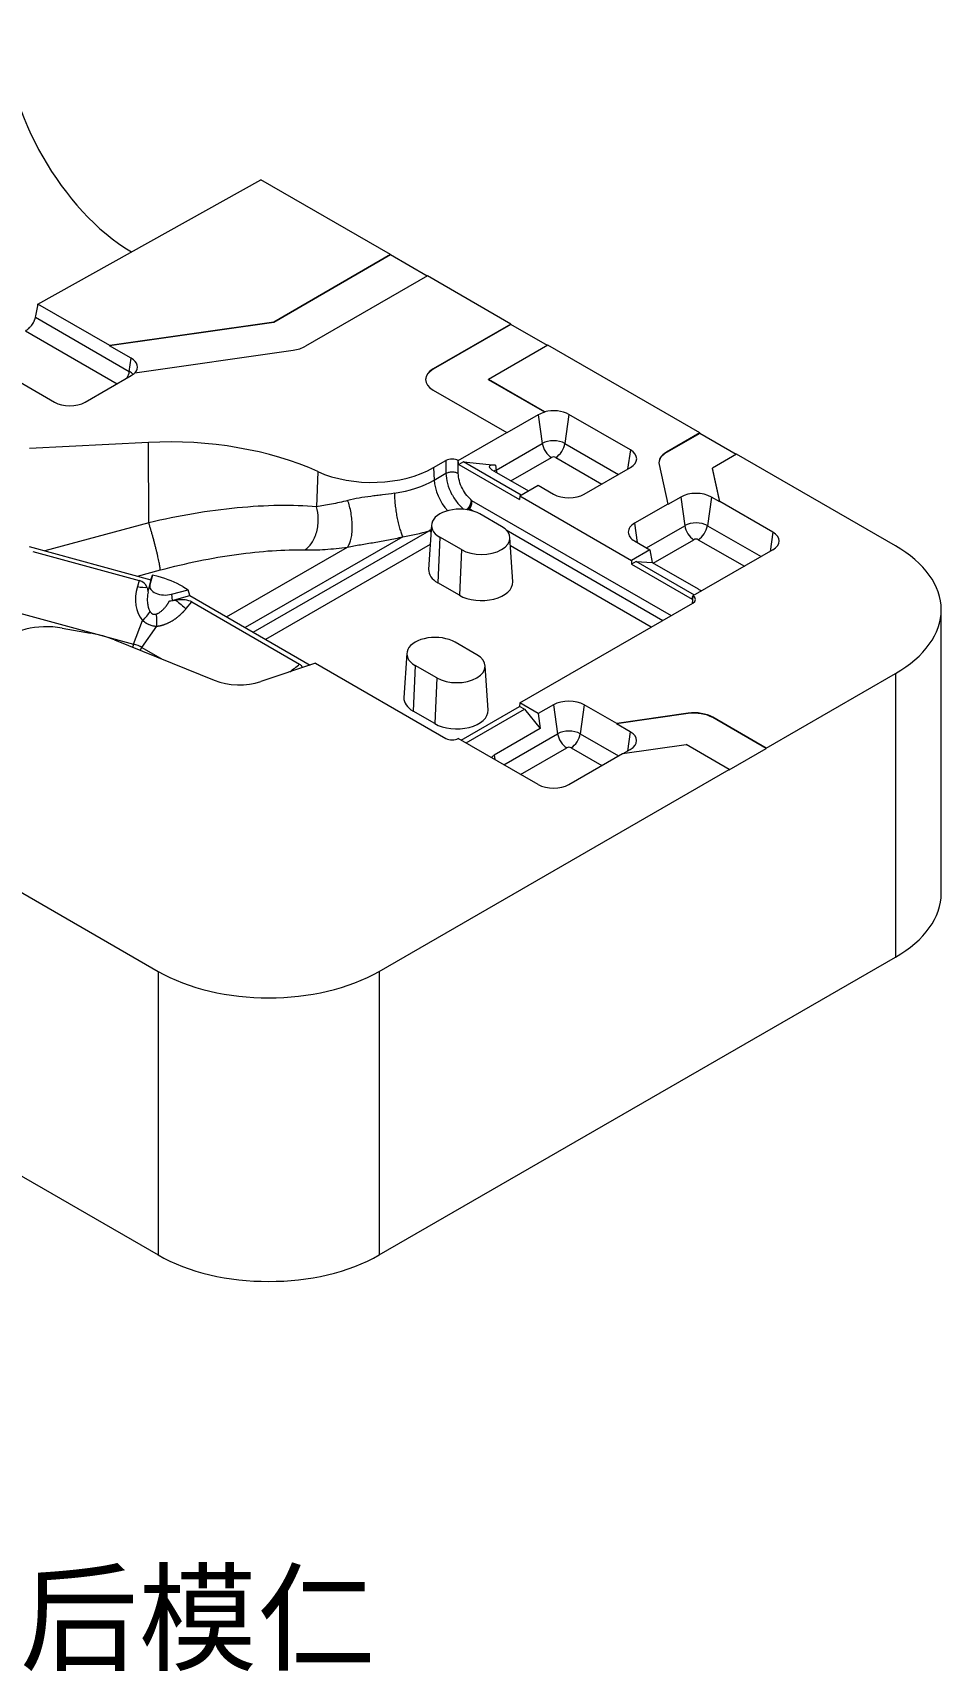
# Model space of a CAD drawing. Header units: millimetres. Extents: x 588 to 2025, y -315 to 707.
# Drawn here: x 1816 to 2025.1, y 273.9 to 651.2 of the extents above; entities that cross this region are included whole.
import ezdxf

# ---------------------------------------------------------------- set-up
doc = ezdxf.new("R2010")
doc.units = ezdxf.units.MM
doc.layers.add('core', color=7, linetype='Continuous', lineweight=20)

msp = doc.modelspace()

# ---------------------------------------------------------------- linework, layer by layer
at = {"layer": 'core', "lineweight": 18}
for p, q in [((1817.172, 588.734), (1868.496, 617.349)), ((1898.325, 600.127), (1868.496, 617.349)), ((1898.325, 600.127), (1871.421, 584.594)), ((1898.325, 600.037), (1871.421, 584.504)), ((1898.325, 600.127), (1898.325, 600.037)), ((1906.733, 595.183), (1898.325, 600.037)), ((1906.811, 595.228), (1878.726, 579.014)), ((1926.033, 584.13), (1906.811, 595.228)), ((1833.688, 579.198), (1817.172, 588.734)), ((1871.421, 584.504), (1833.666, 579.105)), ((1871.421, 584.594), (1833.688, 579.198)), ((1871.421, 584.504), (1871.421, 584.594)), ((1926.033, 584.13), (1908.146, 573.803)), ((1926.033, 584.04), (1908.146, 573.713)), ((1926.033, 584.13), (1926.033, 584.04)), ((1934.44, 579.186), (1926.033, 584.04)), ((1833.688, 579.198), (1833.666, 579.105)), ((1838.624, 576.242), (1833.666, 579.105)), ((1839.463, 572.886), (1875.926, 578.101)), ((1934.518, 579.231), (1920.874, 571.354)), ((1969.486, 559.042), (1934.518, 579.231)), ((1803.002, 576.502), (1820.96, 566.134)), ((1828.031, 566.134), (1838.638, 572.258)), ((1933.781, 563.902), (1920.874, 571.354)), ((1920.874, 571.264), (1920.874, 571.354)), ((1933.796, 563.804), (1920.874, 571.264)), ((1908.146, 568.904), (1925.068, 559.134)), ((1932.318, 563.215), (1925.082, 559.037)), ((1933.796, 563.804), (1933.781, 563.902)), ((1953.518, 555.148), (1939.376, 563.312)), ((1913.921, 552.699), (1925.068, 559.134)), ((1925.068, 559.134), (1925.082, 559.037)), ((1969.486, 559.042), (1961.846, 554.631)), ((1969.486, 558.953), (1961.846, 554.541)), ((1969.486, 559.042), (1969.486, 558.953)), ((1977.894, 554.099), (1969.486, 558.953)), ((1842.578, 556.863), (1815.2, 555.48)), ((1908.236, 551.057), (1911.081, 552.7)), ((1914.009, 551.789), (1913.921, 552.699)), ((1915.105, 552.422), (1914.009, 551.789)), ((1914.009, 551.789), (1928.026, 543.696)), ((1915.105, 552.422), (1922.481, 551.611)), ((1928.415, 544.737), (1915.105, 552.422)), ((1942.911, 544.941), (1953.518, 551.065)), ((1960.137, 551.743), (1962.144, 542.667)), ((1977.972, 554.143), (1972.413, 550.934)), ((1974.11, 543.258), (1972.413, 550.934)), ((1972.413, 550.844), (1972.413, 550.934)), ((2014.521, 533.041), (1977.972, 554.143)), ((1922.182, 550.218), (1930.045, 545.678)), ((1974.114, 543.15), (1972.413, 550.844)), ((1928.063, 544.534), (1928.026, 543.696)), ((1928.063, 544.534), (1932.305, 546.983)), ((1928.063, 544.534), (1953.792, 529.679)), ((1932.305, 546.983), (1935.84, 544.941)), ((1965.118, 544.278), (1962.147, 542.563)), ((1974.114, 543.15), (1972.161, 544.278)), ((1923.87, 537.518), (1918.896, 540.39)), ((1962.144, 542.667), (1954.497, 538.252)), ((1962.144, 542.667), (1962.147, 542.563)), ((1986.317, 536.211), (1974.11, 543.258)), ((1974.11, 543.258), (1974.114, 543.15)), ((1907.749, 537.863), (1907.091, 527.62)), ((1815.133, 532.887), (1843.139, 525.255)), ((1907.46, 533.377), (1869.567, 511.5)), ((1914.632, 532.184), (1909.657, 535.056)), ((1926.437, 524.748), (1925.779, 534.991)), ((1958.336, 514.337), (1925.903, 533.062)), ((1958.033, 532.128), (1953.792, 529.679)), ((1954.497, 534.169), (1958.033, 532.128)), ((1958.033, 532.128), (1958.517, 529.239)), ((1986.317, 532.128), (1967.934, 521.514)), ((1815.977, 531.732), (1840.478, 525.055)), ((1953.792, 529.679), (1953.755, 528.842)), ((1954.851, 529.475), (1953.755, 528.842)), ((1953.755, 528.842), (1967.772, 520.749)), ((1954.851, 529.475), (1958.517, 529.239)), ((1968.286, 521.718), (1954.851, 529.475)), ((1958.517, 529.239), (1969.123, 523.116)), ((1843.139, 525.255), (1842.528, 522.848)), ((1843.507, 526.329), (1842.926, 524.039)), ((1843.139, 525.255), (1843.507, 526.329)), ((1844.864, 525.959), (1843.507, 526.329)), ((1914.166, 521.658), (1909.192, 524.53)), ((1847.866, 521.914), (1851.738, 522.954)), ((1848.035, 520.479), (1852.116, 521.575)), ((1850.496, 523.671), (1851.738, 522.954)), ((1852.116, 521.575), (1851.738, 522.954)), ((1852.116, 521.575), (1879.8, 505.592)), ((1967.772, 520.749), (1967.932, 521.507)), ((1852.568, 520.131), (1877.394, 505.798)), ((1928.06, 496.857), (1967.932, 519.877)), ((2025.065, 453.025), (2025.065, 518.345)), ((1822.752, 514.118), (1829.237, 512.954)), ((1834.771, 511.386), (1857.758, 502.093)), ((1918.185, 507.977), (1913.211, 510.849)), ((1881.075, 506.016), (1868.494, 501.823)), ((1881.075, 506.016), (1911.081, 488.692)), ((1902.063, 508.322), (1901.405, 498.079)), ((1908.947, 502.643), (1903.972, 505.515)), ((1920.752, 495.207), (1920.094, 505.45)), ((1984.779, 486.476), (2014.521, 503.648)), ((1908.481, 492.117), (1903.507, 494.989)), ((1914.588, 488.305), (1928.023, 496.061)), ((1915.688, 487.67), (1929.123, 495.427)), ((1928.06, 496.857), (1928.023, 496.061)), ((1929.123, 495.427), (1928.023, 496.061)), ((1932.305, 494.406), (1928.06, 496.857)), ((1929.123, 495.427), (1932.788, 490.959)), ((1935.84, 496.447), (1932.305, 494.406)), ((1932.305, 494.406), (1932.788, 490.959)), ((1950.369, 492.141), (1942.911, 496.447)), ((1966.794, 494.401), (1950.347, 492.048)), ((1966.794, 494.49), (1950.369, 492.141)), ((1932.788, 490.959), (1922.182, 484.835)), ((1950.369, 492.141), (1950.347, 492.048)), ((1953.504, 490.226), (1950.347, 492.048)), ((1984.779, 486.476), (1972.479, 493.577)), ((1984.779, 486.386), (1972.479, 493.488)), ((1932.305, 478.076), (1913.918, 488.692)), ((1951.706, 485.195), (1966.39, 487.295)), ((1976.294, 481.577), (1966.39, 487.295)), ((1759.547, 484.292), (1844.816, 435.062)), ((1939.376, 478.076), (1951.706, 485.195)), ((1951.876, 485.219), (1953.504, 486.159)), ((1976.294, 481.487), (1984.779, 486.386)), ((1984.779, 486.476), (1984.779, 486.386)), ((1895.727, 435.062), (1976.294, 481.577)), ((1976.294, 481.577), (1976.294, 481.487)), ((1895.727, 369.742), (2014.521, 438.328)), ((1759.547, 418.972), (1844.816, 369.742))]:
    msp.add_line(p, q, dxfattribs=at)
at = {"layer": 'core', "lineweight": 13}
for p, q in [((1816.616, 585.673), (1838.199, 573.212)), ((1814.281, 582.585), (1835.403, 570.39)), ((1838.199, 573.212), (1838.624, 576.242)), ((1908.146, 573.803), (1908.146, 573.713)), ((1932.318, 563.215), (1933.242, 556.63)), ((1939.376, 563.312), (1938.438, 556.63)), ((1842.678, 538.354), (1842.578, 556.863)), ((1922.636, 550.507), (1933.242, 556.63)), ((1938.438, 556.63), (1950.797, 549.495)), ((1953.518, 555.148), (1952.894, 550.705)), ((1908.236, 551.057), (1908.362, 548.201)), ((1911.081, 552.7), (1911.081, 549.77)), ((1913.919, 549.77), (1913.919, 552.7)), ((1922.481, 551.611), (1922.636, 550.507)), ((1926.001, 548.013), (1935.331, 553.4)), ((1936.349, 553.4), (1946.955, 547.276)), ((1961.846, 554.631), (1961.846, 554.541)), ((1881.589, 550.145), (1881.277, 542.057)), ((1908.362, 548.201), (1911.081, 549.77)), ((1916.941, 543.524), (1916.803, 543.712)), ((1916.941, 543.524), (1962.916, 516.981)), ((1965.118, 544.278), (1966.042, 537.693)), ((1972.161, 544.278), (1971.237, 537.693)), ((1916.512, 541.58), (1917.524, 540.996)), ((1842.678, 538.354), (1818.73, 531.907)), ((1866.725, 513.141), (1907.204, 536.512)), ((1924.92, 536.725), (1961.017, 515.885)), ((1954.497, 538.252), (1955.121, 533.81)), ((1957.218, 532.599), (1966.042, 537.693)), ((1971.237, 537.693), (1983.597, 530.558)), ((1986.317, 536.211), (1985.694, 531.768)), ((1860.578, 516.69), (1888.438, 532.775)), ((1901.117, 535.125), (1864.882, 514.205)), ((1909.657, 535.056), (1909.192, 524.53)), ((1914.632, 532.184), (1914.166, 521.658)), ((1958.8, 529.076), (1968.131, 534.463)), ((1969.148, 534.463), (1979.755, 528.34)), ((1840.478, 525.055), (1840.069, 523.668)), ((1840.112, 526.079), (1845.34, 527.487)), ((1842.926, 524.039), (1842.528, 522.848)), ((1847.866, 521.914), (1848.035, 520.479)), ((1967.931, 521.507), (1967.775, 519.786)), ((1811.288, 518.012), (1839.195, 510.406)), ((1851.271, 518.584), (1852.568, 520.131)), ((1839.195, 510.406), (1841.24, 515.881)), ((1841.105, 509.63), (1844.491, 514.555)), ((1841.105, 509.63), (1845.752, 506.947)), ((1903.972, 505.515), (1903.507, 494.989)), ((1908.947, 502.643), (1908.481, 492.117)), ((2014.521, 503.648), (2014.521, 438.328)), ((1935.84, 496.447), (1936.778, 489.765)), ((1942.911, 496.447), (1941.973, 489.765)), ((1966.794, 494.49), (1966.794, 494.401)), ((1972.479, 493.577), (1972.479, 493.488)), ((1924.418, 482.629), (1936.778, 489.765)), ((1941.973, 489.765), (1950.797, 484.671)), ((1953.504, 490.226), (1952.883, 485.801)), ((1922.182, 484.835), (1922.321, 483.84)), ((1928.261, 480.411), (1938.867, 486.535)), ((1939.884, 486.535), (1946.955, 482.452)), ((1844.816, 435.062), (1844.816, 369.742)), ((1895.727, 435.062), (1895.727, 369.742))]:
    msp.add_line(p, q, dxfattribs=at)
at = {"layer": 'core', "lineweight": 18}
for centre, major_axis, ratio, start_param, end_param in [((1839.18, 634.275), (20.73, -35.905), 0.5773503, 3.9269908, 5.4805084), ((1788.752, 605.261), (-13.526, 38.274), 0.6665309, 3.9595859, 4.0472649), ((1874.484, 581.463), (6, 0), 0.5773503, 4.9552078, 5.4977871), ((1835.103, 574.209), (-4.981, 0), 0.5773503, 2.6674487, 3.9269908), ((1912.389, 571.354), (6, 0), 0.5773503, 2.3561945, 3.9269908), ((1912.389, 571.264), (6, 0), 0.5773503, 2.3561945, 3.1286336), ((1835.103, 574.299), (-5, 0), 0.5773503, 2.3561945, 2.630148), ((1824.496, 568.175), (-5, 0), 0.5773503, 0.7853982, 2.3561945), ((1935.84, 561.181), (-4.981, 0), 0.5773503, 5.1353304, 5.4977871), ((1935.84, 561.271), (-5, 0), 0.5773503, 3.9269908, 5.136801), ((1847.396, 525.071), (-55.275, 0), 0.5773503, 4.045418, 4.7996554), ((1949.982, 553.106), (-5, 0), 0.5773503, 2.3561945, 3.9269908), ((1894.023, 559.263), (20.1, 0), 0.5773503, 4.045418, 5.4977871), ((1912.5, 551.876), (2.01, 0), 0.5789338, 0.7861467, 2.354825), ((1924.961, 550.039), (-3.909, 1.328), 0.2314741, 5.4757275, 7.1446407), ((1966.089, 552.182), (6, 0), 0.5773503, 2.3561945, 3.2685654), ((1966.089, 552.092), (6, 0), 0.5773503, 2.3561945, 3.1286163), ((1939.376, 546.983), (-5, 0), 0.5773503, 0.7853982, 2.3561945), ((1968.64, 542.245), (-4.981, 0), 0.5773503, 3.9269908, 5.4977871), ((1914.277, 537.723), (-6.532, 0), 0.5773503, 3.9269908, 7.0685835), ((1919.251, 534.851), (-6.532, 0), 0.5773503, 0.7853982, 3.9269908), ((1958.033, 536.211), (-5, 0), 0.5773503, 5.4977871, 7.0685835), ((1982.782, 534.169), (-5, 0), 0.5773503, 2.3561945, 3.9269908), ((1989.065, 518.345), (36, 0), 0.5773503, 5.4977871, 7.0685835), ((1838.003, 521.508), (4.07, 2.403), 0.6851543, 6.1518749, 6.8708261), ((1836.283, 515.465), (20.1, 0), 0.5773503, 0.7853982, 1.1297516), ((1914.277, 527.466), (-7.191, 0), 0.5773503, 6.2460752, 7.0685835), ((1919.251, 524.594), (-7.191, 0), 0.5773503, 0.7853982, 3.1786537), ((1846.389, 522.521), (-3.902, 0), 0.5773503, 6.137805, 6.3540247), ((1846.389, 523.746), (-3.5, 0), 0.5773503, 6.137805, 8.289498), ((1847.455, 517.686), (5.812, 1.637), 0.4216301, 0.3900183, 1.2080391), ((1966.505, 520.696), (2.016, 0), 0.575771, 5.4991567, 7.0668555), ((1971.903, 522.937), (-3.909, 1.328), 0.2314741, 0.8614553, 1.1308543), ((1819.19, 507.502), (-12, 0), 0.5773503, 4.4109706, 5.8421406), ((1823.299, 501.927), (-20, 0), 0.5773503, 4.1015237, 4.4109706), ((1908.591, 508.182), (-6.532, 0), 0.5773503, 3.9269908, 7.0685835), ((1913.566, 505.31), (-6.532, 0), 0.5773503, 0.7853982, 3.9269908), ((1863.494, 506.823), (-10, 0), 0.5773503, 0.9599311, 2.0943951), ((1908.591, 497.925), (-7.191, 0), 0.5773503, 6.2460752, 7.0685835), ((1913.566, 495.053), (-7.191, 0), 0.5773503, 0.7853982, 3.1786537), ((1939.376, 494.406), (-5, 0), 0.5773503, 3.9269908, 5.4977871), ((1968.237, 491.128), (6, 0), 0.5773503, 0.7853982, 1.8136152), ((1968.237, 491.038), (6, 0), 0.5773503, 0.7853982, 1.8136152), ((1912.5, 489.516), (2.01, 0), 0.5789338, 3.9283603, 5.4961667), ((1949.982, 488.193), (-4.981, 0), 0.5773503, 2.3561945, 3.9269908), ((1924.961, 481.447), (-3.346, 2.924), 0.6993657, 6.0488911, 6.3182902), ((1935.84, 480.117), (-5, 0), 0.5773503, 0.7853982, 2.3561945), ((1989.065, 453.025), (36, 0), 0.5773503, 5.4977871, 6.2831853), ((1870.272, 449.759), (36, 0), 0.5773503, 3.9269908, 5.4977871), ((1870.272, 384.439), (36, 0), 0.5773503, 3.9269908, 5.4977871)]:
    msp.add_ellipse(centre, major_axis=major_axis, ratio=ratio, start_param=start_param, end_param=end_param, dxfattribs=at)
at = {"layer": 'core', "lineweight": 13}
for centre, major_axis, ratio, start_param, end_param in [((1836.11, 572.431), (1.5, 2.598), 0.5773503, 4.768043, 5.3232542), ((1835.103, 571.424), (4.379, 0), 0.5773503, 0.4500332, 0.7853982), ((1935.84, 555.13), (3.674, 0), 0.5773503, 0.7853982, 2.3561945), ((1935.331, 555.849), (-1.5, 2.598), 0.5773503, 0.9599311, 2.3561945), ((1936.349, 555.849), (1.5, 2.598), 0.5773503, 3.9269908, 5.3232542), ((1935.84, 553.106), (0.719, 0), 0.5773503, 0.7853982, 2.3561945), ((1894.023, 556.479), (-20.279, 0), 0.5773503, 1.8287529, 2.3561945), ((1913.685, 545.45), (3.769, -6.528), 0.5773503, 3.9793507, 5.0695255), ((1925.234, 549.007), (3.674, 0), 0.5773503, 2.3561945, 2.5409841), ((1924.725, 549.726), (-1.5, 2.598), 0.5773503, 0.9599311, 1.1954414), ((1916.167, 542.1), (-0.836, 0.562), 0.2888744, 1.9696695, 2.1804113), ((1894.023, 550.647), (-27.806, 0), 0.5773503, 1.8287529, 2.0646529), ((1968.64, 536.194), (3.674, 0), 0.5773503, 0.7853982, 2.3561945), ((1968.131, 536.913), (-1.5, 2.598), 0.5773503, 0.9599311, 2.3561945), ((1969.148, 536.913), (1.5, 2.598), 0.5773503, 3.9269908, 5.3232542), ((1968.64, 534.169), (0.719, 0), 0.5773503, 0.7853982, 2.3561945), ((1846.788, 522.693), (4.063, 7.967), 0.7412953, 1.8175133, 2.8591364), ((1839.035, 525.005), (3.836, -1.132), 0.2632615, 5.061785, 5.7807362), ((1840.207, 517.218), (2.991, 2.656), 0.4215422, 4.6836945, 5.4006518), ((1842.779, 516.167), (-0.299, 3.989), 0.4401341, 4.2635943, 4.9799475), ((1849.559, 520.196), (-3.065, 2.57), 0.0419436, 1.3798936, 2.1979144), ((1939.376, 488.265), (3.674, 0), 0.5773503, 0.7853982, 2.3561945), ((1938.867, 488.984), (-1.5, 2.598), 0.5773503, 0.9599311, 2.3561945), ((1939.884, 488.984), (1.5, 2.598), 0.5773503, 3.9269908, 5.3232542), ((1939.376, 486.241), (0.719, 0), 0.5773503, 0.7853982, 2.3561945)]:
    msp.add_ellipse(centre, major_axis=major_axis, ratio=ratio, start_param=start_param, end_param=end_param, dxfattribs=at)
at = {"layer": 'core', "lineweight": 18}
for points, knots in [([(1814.281, 582.585), (1814.408, 582.656), (1814.535, 582.737), (1814.725, 582.875), (1814.788, 582.923), (1814.883, 583), (1814.93, 583.039), (1814.993, 583.093), (1815.025, 583.121), (1815.165, 583.247), (1815.286, 583.366), (1815.462, 583.556), (1815.519, 583.62), (1815.604, 583.721), (1815.631, 583.755), (1815.673, 583.806), (1815.687, 583.823), (1815.714, 583.858), (1815.727, 583.875), (1815.848, 584.033), (1815.947, 584.176), (1816.085, 584.395), (1816.129, 584.47), (1816.192, 584.582), (1816.212, 584.62), (1816.252, 584.696), (1816.272, 584.734), (1816.365, 584.923), (1816.43, 585.074), (1816.512, 585.3), (1816.536, 585.375), (1816.569, 585.487), (1816.579, 585.524), (1816.599, 585.599), (1816.608, 585.636), (1816.616, 585.673)], [0, 0, 0, 0, 0.125, 0.125, 0.1875, 0.1875, 0.21875, 0.234375, 0.25, 0.25, 0.375, 0.375, 0.4375, 0.4375, 0.46875, 0.46875, 0.484375, 0.484375, 0.5, 0.5, 0.625, 0.625, 0.6875, 0.6875, 0.71875, 0.71875, 0.75, 0.75, 0.875, 0.875, 0.9375, 0.9375, 0.96875, 0.96875, 1, 1, 1, 1]), ([(1916.803, 543.712), (1916.486, 543.98), (1915.754, 544.723), (1914.782, 546.201), (1914.081, 548.022), (1913.919, 549.215), (1913.919, 549.77)], [0, 0, 0, 0, 0.1930492, 0.4620328, 0.7310164, 1, 1, 1, 1]), ([(1888.438, 532.775), (1888.584, 532.96), (1888.867, 533.43), (1889.218, 534.453), (1889.453, 535.777), (1889.54, 537.334), (1889.466, 539.01), (1889.242, 540.674), (1888.901, 542.208), (1888.623, 543.093), (1888.479, 543.494)], [0, 0, 0, 0, 0.1250001, 0.2500003, 0.3750004, 0.5000005, 0.6250006, 0.7500008, 0.8750009, 1, 1, 1, 1]), ([(1916.863, 543.469), (1916.862, 543.463), (1916.861, 543.449), (1916.859, 543.428), (1916.857, 543.408), (1916.855, 543.387), (1916.852, 543.367), (1916.849, 543.346), (1916.846, 543.325), (1916.843, 543.305), (1916.84, 543.284), (1916.836, 543.264), (1916.833, 543.243), (1916.829, 543.222), (1916.825, 543.202), (1916.82, 543.181), (1916.816, 543.161), (1916.811, 543.14), (1916.805, 543.115), (1916.797, 543.085), (1916.788, 543.049), (1916.779, 543.012), (1916.769, 542.974), (1916.759, 542.935), (1916.748, 542.896), (1916.737, 542.855), (1916.725, 542.814), (1916.712, 542.771), (1916.698, 542.724), (1916.681, 542.668), (1916.658, 542.599), (1916.629, 542.519), (1916.599, 542.442), (1916.569, 542.37), (1916.541, 542.308), (1916.51, 542.243), (1916.476, 542.178), (1916.444, 542.121), (1916.416, 542.073), (1916.392, 542.034), (1916.368, 541.996), (1916.344, 541.958), (1916.319, 541.92), (1916.294, 541.884), (1916.268, 541.848), (1916.242, 541.812), (1916.215, 541.777), (1916.188, 541.743), (1916.161, 541.709), (1916.133, 541.676), (1916.105, 541.643), (1916.077, 541.611), (1916.048, 541.58), (1916.019, 541.549), (1915.989, 541.519), (1915.959, 541.489), (1915.929, 541.461), (1915.899, 541.433), (1915.869, 541.406), (1915.849, 541.389), (1915.839, 541.38)], [0, 0, 0, 0, 0.0092744, 0.0185424, 0.0278029, 0.0370549, 0.0462973, 0.0555292, 0.0647493, 0.0739567, 0.0831499, 0.0923277, 0.1014888, 0.1106318, 0.1197554, 0.1288584, 0.1379394, 0.1469975, 0.1560337, 0.1715351, 0.1873276, 0.2034241, 0.2198388, 0.2365849, 0.2536657, 0.2710814, 0.288832, 0.3069177, 0.3254744, 0.3494285, 0.3787245, 0.4132698, 0.4530008, 0.4796839, 0.5073838, 0.5361586, 0.5660643, 0.5970848, 0.6155721, 0.6340511, 0.6525107, 0.67094, 0.6893279, 0.707665, 0.7259569, 0.7442191, 0.762467, 0.7807157, 0.7989764, 0.8172545, 0.8355556, 0.8538853, 0.8722446, 0.8906217, 0.909002, 0.927371, 0.9457157, 0.9640324, 0.9823212, 1, 1, 1, 1]), ([(1916.803, 543.712), (1916.804, 543.708), (1916.808, 543.691), (1916.813, 543.666), (1916.819, 543.639), (1916.823, 543.62), (1916.826, 543.606), (1916.83, 543.595), (1916.833, 543.582), (1916.839, 543.564), (1916.845, 543.545), (1916.85, 543.527), (1916.854, 543.512), (1916.857, 543.499), (1916.86, 543.488), (1916.861, 543.48), (1916.861, 543.477)], [0, 0, 0, 0, 0.0544759, 0.2159985, 0.3199328, 0.4035576, 0.467007, 0.4949311, 0.5474489, 0.624562, 0.7262705, 0.79455, 0.8560286, 0.9107339, 0.9587049, 1, 1, 1, 1]), ([(1842.254, 523.526), (1842.288, 523.43), (1842.317, 523.333), (1842.368, 523.14), (1842.389, 523.043), (1842.427, 522.849), (1842.443, 522.752), (1842.472, 522.557), (1842.485, 522.459), (1842.497, 522.362)], [0, 0, 0, 0, 0.25, 0.25, 0.5, 0.5, 0.75, 0.75, 1, 1, 1, 1]), ([(1848.049, 520.447), (1848.186, 520.467), (1848.322, 520.487), (1848.596, 520.524), (1848.734, 520.541), (1848.872, 520.558)], [0, 0, 0, 0, 0.5, 0.5, 1, 1, 1, 1]), ([(1877.394, 505.798), (1877.481, 505.747), (1877.56, 505.693), (1877.663, 505.606), (1877.695, 505.576), (1877.731, 505.537), (1877.738, 505.529), (1877.752, 505.513), (1877.759, 505.505), (1877.779, 505.48), (1877.791, 505.464), (1877.849, 505.382), (1877.882, 505.315), (1877.908, 505.228), (1877.913, 505.21), (1877.92, 505.175), (1877.923, 505.157), (1877.929, 505.104), (1877.931, 505.045), (1877.925, 504.987), (1877.921, 504.964)], [0, 0, 0, 0, 0.2311204, 0.2311204, 0.3466806, 0.3466806, 0.3755707, 0.3755707, 0.4044608, 0.4044608, 0.4622409, 0.4622409, 0.6933613, 0.6933613, 0.7511414, 0.7511414, 0.8089215, 0.8089215, 0.9244817, 1, 1, 1, 1])]:
    msp.add_open_spline(points, degree=3, knots=knots, dxfattribs=at)
at = {"layer": 'core', "lineweight": 13}
for points, knots in [([(1911.081, 549.77), (1911.174, 549.818), (1911.276, 549.861), (1911.494, 549.936), (1911.611, 549.968), (1911.853, 550.02), (1911.98, 550.039), (1912.237, 550.066), (1912.369, 550.072), (1912.631, 550.072), (1912.763, 550.066), (1913.02, 550.039), (1913.146, 550.02), (1913.389, 549.968), (1913.506, 549.936), (1913.724, 549.861), (1913.826, 549.818), (1913.919, 549.77)], [0, 0, 0, 0, 0.125, 0.125, 0.25, 0.25, 0.375, 0.375, 0.5, 0.5, 0.625, 0.625, 0.75, 0.75, 0.875, 0.875, 1, 1, 1, 1]), ([(1911.081, 549.77), (1911.089, 549.018), (1911.328, 547.402), (1912.305, 544.931), (1913.677, 542.875), (1914.726, 541.836), (1915.202, 541.45)], [0, 0, 0, 0, 0.264302, 0.5286039, 0.7929059, 1, 1, 1, 1]), ([(1888.479, 543.494), (1887.185, 543.162), (1884.659, 542.582), (1882.353, 542.196), (1881.277, 542.057)], [0, 0, 0, 0, 0.5, 1, 1, 1, 1]), ([(1899.196, 545.159), (1898.309, 545.024), (1896.964, 544.847), (1895.146, 544.623), (1893.304, 544.39), (1891.058, 544.067), (1889.326, 543.712), (1888.479, 543.494)], [0, 0, 0, 0, 0.25, 0.375, 0.5, 0.75, 1, 1, 1, 1]), ([(1916.877, 543.479), (1916.884, 543.459), (1916.889, 543.439), (1916.899, 543.399), (1916.903, 543.379), (1916.909, 543.339), (1916.912, 543.319), (1916.916, 543.279), (1916.917, 543.258), (1916.919, 543.218), (1916.92, 543.198), (1916.921, 543.158), (1916.92, 543.138), (1916.918, 543.077), (1916.916, 543.037), (1916.903, 542.917), (1916.89, 542.837), (1916.868, 542.737), (1916.864, 542.717), (1916.854, 542.677), (1916.848, 542.657), (1916.832, 542.598), (1916.82, 542.559), (1916.781, 542.442), (1916.751, 542.365), (1916.701, 542.25), (1916.684, 542.213), (1916.647, 542.138), (1916.628, 542.101), (1916.57, 541.993), (1916.528, 541.923), (1916.461, 541.821), (1916.438, 541.788), (1916.391, 541.723), (1916.366, 541.69), (1916.342, 541.659)], [0, 0, 0, 0, 0.03125, 0.03125, 0.0625, 0.0625, 0.09375, 0.09375, 0.125, 0.125, 0.15625, 0.15625, 0.1875, 0.1875, 0.25, 0.25, 0.375, 0.375, 0.40625, 0.40625, 0.4375, 0.4375, 0.5, 0.5, 0.625, 0.625, 0.6875, 0.6875, 0.75, 0.75, 0.875, 0.875, 0.9375, 0.9375, 1, 1, 1, 1]), ([(1916.512, 541.58), (1916.538, 541.614), (1916.562, 541.649), (1916.61, 541.72), (1916.634, 541.756), (1916.679, 541.829), (1916.722, 541.903), (1916.762, 541.98), (1916.8, 542.058), (1916.818, 542.098), (1916.844, 542.158), (1916.853, 542.179), (1916.869, 542.219), (1916.877, 542.24), (1916.916, 542.342), (1916.943, 542.425), (1916.976, 542.551), (1916.986, 542.593), (1916.999, 542.657), (1917.003, 542.678), (1917.01, 542.721), (1917.013, 542.742), (1917.028, 542.85), (1917.035, 542.935), (1917.035, 543.062), (1917.033, 543.105), (1917.029, 543.169), (1917.026, 543.19), (1917.021, 543.233), (1917.018, 543.254), (1917.011, 543.296), (1917.007, 543.317), (1916.997, 543.36), (1916.992, 543.381), (1916.98, 543.422), (1916.973, 543.443), (1916.958, 543.484), (1916.95, 543.504), (1916.941, 543.524)], [0, 0, 0, 0, 0.0625, 0.0625, 0.125, 0.125, 0.1875, 0.25, 0.25, 0.3125, 0.3125, 0.34375, 0.34375, 0.375, 0.375, 0.5, 0.5, 0.5625, 0.5625, 0.59375, 0.59375, 0.625, 0.625, 0.75, 0.75, 0.8125, 0.8125, 0.84375, 0.84375, 0.875, 0.875, 0.90625, 0.90625, 0.9375, 0.9375, 0.96875, 0.96875, 1, 1, 1, 1]), ([(1881.277, 542.057), (1878.554, 542.28), (1872.718, 542.46), (1863.104, 541.913), (1852.962, 540.567), (1846.085, 539.167), (1842.678, 538.354)], [0, 0, 0, 0, 0.25, 0.5, 0.75, 1, 1, 1, 1]), ([(1878.627, 532.104), (1879.173, 532.471), (1879.994, 533.286), (1880.867, 534.888), (1881.356, 536.286), (1881.642, 537.8), (1881.739, 539.84), (1881.511, 541.248), (1881.277, 542.057)], [0, 0, 0, 0, 0.2499923, 0.3749937, 0.499995, 0.6249964, 0.7499977, 1, 1, 1, 1]), ([(1916.342, 541.659), (1916.314, 541.624), (1916.289, 541.588), (1916.242, 541.516), (1916.221, 541.48), (1916.182, 541.408), (1916.164, 541.372), (1916.146, 541.334), (1916.146, 541.333), (1916.145, 541.331)], [0, 0, 0, 0, 0.3281916, 0.3281916, 0.6563833, 0.6563833, 0.9845749, 0.9845749, 1, 1, 1, 1]), ([(1916.512, 541.58), (1916.508, 541.573), (1916.505, 541.567), (1916.5, 541.553), (1916.498, 541.546), (1916.495, 541.532), (1916.494, 541.526), (1916.493, 541.512), (1916.493, 541.505), (1916.494, 541.485), (1916.495, 541.472), (1916.499, 541.447), (1916.502, 541.434), (1916.511, 541.396), (1916.519, 541.372), (1916.537, 541.323), (1916.546, 541.299), (1916.559, 541.267), (1916.562, 541.26), (1916.565, 541.252)], [0, 0, 0, 0, 0.0578587, 0.0578587, 0.1157174, 0.1157174, 0.1735761, 0.1735761, 0.2314347, 0.2314347, 0.3471521, 0.3471521, 0.4628695, 0.4628695, 0.6943042, 0.6943042, 0.925739, 0.925739, 1, 1, 1, 1]), ([(1845.34, 527.487), (1845.333, 527.579), (1845.322, 527.685), (1845.291, 527.927), (1845.272, 528.061), (1845.224, 528.357), (1845.197, 528.518), (1845.133, 528.864), (1845.098, 529.049), (1845.019, 529.441), (1844.976, 529.648), (1844.883, 530.082), (1844.833, 530.308), (1844.727, 530.777), (1844.671, 531.019), (1844.554, 531.517), (1844.492, 531.773), (1844.365, 532.294), (1844.298, 532.56), (1844.162, 533.098), (1844.092, 533.37), (1843.949, 533.917), (1843.876, 534.192), (1843.728, 534.742), (1843.653, 535.016), (1843.502, 535.561), (1843.426, 535.832), (1843.274, 536.366), (1843.198, 536.629), (1843.047, 537.144), (1842.972, 537.396), (1842.823, 537.886), (1842.75, 538.124), (1842.678, 538.354)], [0, 0, 0, 0, 0.0625, 0.0625, 0.125, 0.125, 0.1875, 0.1875, 0.25, 0.25, 0.3125, 0.3125, 0.375, 0.375, 0.4375, 0.4375, 0.5, 0.5, 0.5625, 0.5625, 0.625, 0.625, 0.6875, 0.6875, 0.75, 0.75, 0.8125, 0.8125, 0.875, 0.875, 0.9375, 0.9375, 1, 1, 1, 1]), ([(1907.642, 536.179), (1907.589, 536.229), (1907.536, 536.276), (1907.39, 536.394), (1907.297, 536.458), (1907.204, 536.512)], [0, 0, 0, 0, 0.3733846, 0.3733846, 1, 1, 1, 1]), ([(1888.438, 532.775), (1889.396, 532.963), (1891.378, 533.313), (1894.006, 533.744), (1896.196, 534.124), (1898.38, 534.527), (1900.022, 534.869), (1901.117, 535.125)], [0, 0, 0, 0, 0.25, 0.5, 0.625, 0.75, 1, 1, 1, 1]), ([(1842.497, 522.362), (1842.463, 522.171), (1842.434, 521.981), (1842.386, 521.601), (1842.368, 521.412), (1842.343, 521.032), (1842.336, 520.843), (1842.336, 520.464), (1842.342, 520.274), (1842.37, 519.896), (1842.392, 519.706), (1842.43, 519.47), (1842.438, 519.423), (1842.456, 519.329), (1842.484, 519.189), (1842.517, 519.051), (1842.591, 518.779), (1842.65, 518.602), (1842.756, 518.344), (1842.794, 518.259), (1842.878, 518.093), (1842.923, 518.011), (1842.971, 517.931)], [0, 0, 0, 0, 0.125, 0.125, 0.25, 0.25, 0.375, 0.375, 0.5, 0.5, 0.625, 0.625, 0.65625, 0.65625, 0.6875, 0.75, 0.75, 0.875, 0.875, 0.9375, 0.9375, 1, 1, 1, 1]), ([(1842.971, 517.931), (1843.011, 517.866), (1843.052, 517.805), (1843.143, 517.689), (1843.191, 517.635), (1843.256, 517.572), (1843.269, 517.559), (1843.296, 517.535), (1843.31, 517.524), (1843.352, 517.49), (1843.381, 517.468), (1843.44, 517.429), (1843.47, 517.411), (1843.531, 517.378), (1843.625, 517.333), (1843.723, 517.305), (1843.806, 517.29), (1843.823, 517.287), (1843.856, 517.283), (1843.873, 517.281), (1843.924, 517.277), (1843.992, 517.275), (1844.06, 517.279), (1844.128, 517.286), (1844.161, 517.291), (1844.262, 517.31), (1844.328, 517.327), (1844.393, 517.349)], [0, 0, 0, 0, 0.125, 0.125, 0.25, 0.25, 0.28125, 0.28125, 0.3125, 0.3125, 0.375, 0.375, 0.4375, 0.4375, 0.5, 0.625, 0.625, 0.65625, 0.65625, 0.6875, 0.6875, 0.75, 0.8125, 0.8125, 0.875, 0.875, 1, 1, 1, 1]), ([(1844.393, 517.349), (1844.402, 517.352), (1844.418, 517.357), (1844.444, 517.366), (1844.469, 517.375), (1844.494, 517.384), (1844.52, 517.394), (1844.545, 517.404), (1844.571, 517.414), (1844.596, 517.425), (1844.622, 517.435), (1844.648, 517.447), (1844.674, 517.458), (1844.7, 517.47), (1844.726, 517.482), (1844.752, 517.494), (1844.779, 517.507), (1844.805, 517.52), (1844.831, 517.534), (1844.858, 517.547), (1844.884, 517.561), (1844.989, 517.617), (1845.174, 517.727), (1845.437, 517.911), (1845.707, 518.127), (1845.948, 518.346), (1846.163, 518.563), (1846.352, 518.77), (1846.545, 518.999), (1846.686, 519.18), (1846.777, 519.303), (1846.819, 519.361), (1846.862, 519.42), (1846.905, 519.482), (1846.948, 519.544), (1846.992, 519.609), (1847.036, 519.675), (1847.08, 519.743), (1847.125, 519.813), (1847.17, 519.885), (1847.215, 519.958), (1847.26, 520.034), (1847.305, 520.11), (1847.351, 520.189), (1847.396, 520.27), (1847.426, 520.324), (1847.442, 520.352)], [0, 0, 0, 0, 0.0065327, 0.0131007, 0.019704, 0.0263428, 0.0330174, 0.0397279, 0.0464745, 0.0532574, 0.0600767, 0.0669327, 0.0738254, 0.080755, 0.0877217, 0.0947257, 0.1017671, 0.108846, 0.1159625, 0.123117, 0.1303093, 0.1375398, 0.2082356, 0.2834722, 0.3633025, 0.4477604, 0.507564, 0.5710922, 0.6383191, 0.7092143, 0.7247886, 0.7407151, 0.7569926, 0.77362, 0.7905961, 0.8079198, 0.82559, 0.8436052, 0.8619644, 0.8806663, 0.8997095, 0.9190928, 0.9388149, 0.9588743, 0.9792698, 1, 1, 1, 1]), ([(1844.491, 514.555), (1844.502, 514.556), (1844.526, 514.558), (1844.562, 514.561), (1844.598, 514.564), (1844.634, 514.568), (1844.671, 514.571), (1844.708, 514.575), (1844.745, 514.58), (1844.783, 514.584), (1844.821, 514.589), (1844.859, 514.594), (1844.897, 514.599), (1844.936, 514.605), (1844.976, 514.611), (1845.015, 514.617), (1845.055, 514.624), (1845.095, 514.631), (1845.136, 514.638), (1845.177, 514.645), (1845.218, 514.653), (1845.259, 514.661), (1845.301, 514.67), (1845.343, 514.678), (1845.385, 514.688), (1845.428, 514.697), (1845.471, 514.707), (1845.514, 514.717), (1845.558, 514.728), (1845.602, 514.739), (1845.646, 514.75), (1845.69, 514.762), (1845.735, 514.774), (1845.78, 514.786), (1845.825, 514.799), (1845.871, 514.812), (1845.917, 514.826), (1845.963, 514.84), (1846.009, 514.854), (1846.056, 514.869), (1846.103, 514.884), (1846.208, 514.919), (1846.37, 514.975), (1846.587, 515.058), (1846.802, 515.147), (1847.013, 515.24), (1847.223, 515.338), (1847.437, 515.445), (1847.659, 515.562), (1847.933, 515.716), (1848.251, 515.907), (1848.605, 516.141), (1848.948, 516.384), (1849.278, 516.637), (1849.518, 516.833), (1849.674, 516.966), (1849.75, 517.032), (1849.826, 517.099), (1849.902, 517.166), (1849.977, 517.234), (1850.052, 517.303), (1850.127, 517.373), (1850.201, 517.443), (1850.275, 517.514), (1850.349, 517.586), (1850.422, 517.659), (1850.495, 517.732), (1850.568, 517.806), (1850.64, 517.881), (1850.712, 517.956), (1850.783, 518.032), (1850.854, 518.109), (1850.925, 518.186), (1850.995, 518.265), (1851.065, 518.343), (1851.134, 518.423), (1851.203, 518.503), (1851.248, 518.557), (1851.271, 518.584)], [0, 0, 0, 0, 0.0047399, 0.0095201, 0.0143406, 0.0192014, 0.0241027, 0.0290444, 0.0340266, 0.0390494, 0.0441128, 0.0492168, 0.0543614, 0.0595468, 0.0647729, 0.0700397, 0.0753472, 0.0806956, 0.0860846, 0.0915145, 0.096985, 0.1024963, 0.1080483, 0.1136409, 0.1192741, 0.1249479, 0.1306621, 0.1364167, 0.1422117, 0.1480468, 0.153922, 0.1598371, 0.1657921, 0.1717866, 0.1778207, 0.183894, 0.1900064, 0.1961577, 0.2023475, 0.2085757, 0.214842, 0.2211459, 0.2507615, 0.2801065, 0.3091949, 0.3380374, 0.3662711, 0.3958795, 0.4268591, 0.4592024, 0.5115653, 0.5632302, 0.6142239, 0.6645624, 0.7142522, 0.7263721, 0.7385191, 0.7506936, 0.7628955, 0.7751249, 0.7873821, 0.7996669, 0.8119796, 0.8243201, 0.8366885, 0.8490848, 0.8615089, 0.873961, 0.8864409, 0.8989485, 0.9114839, 0.924047, 0.9366376, 0.9492557, 0.9619012, 0.9745738, 0.9872735, 1, 1, 1, 1]), ([(1841.24, 515.881), (1841.468, 515.674), (1841.709, 515.489), (1842.028, 515.286), (1842.093, 515.247), (1842.224, 515.172), (1842.29, 515.136), (1842.424, 515.067), (1842.491, 515.034), (1842.627, 514.971), (1842.695, 514.941), (1842.901, 514.857), (1843.179, 514.759), (1843.464, 514.686), (1843.681, 514.641), (1843.753, 514.628), (1843.899, 514.604), (1843.973, 514.594), (1844.194, 514.569), (1844.342, 514.559), (1844.491, 514.555)], [0, 0, 0, 0, 0.25, 0.25, 0.3125, 0.3125, 0.375, 0.375, 0.4375, 0.4375, 0.5, 0.5, 0.625, 0.75, 0.75, 0.8125, 0.8125, 0.875, 0.875, 1, 1, 1, 1]), ([(1839.195, 510.406), (1839.19, 510.396), (1839.181, 510.373), (1839.165, 510.334), (1839.145, 510.286), (1839.122, 510.231), (1839.095, 510.167), (1839.064, 510.095), (1839.029, 510.014), (1838.991, 509.925), (1838.949, 509.827), (1838.919, 509.757), (1838.902, 509.719), (1838.901, 509.716)], [0, 0, 0, 0, 0.0438024, 0.0995248, 0.167254, 0.2470918, 0.339154, 0.4435687, 0.5604742, 0.6900171, 0.8323493, 0.9876259, 1, 1, 1, 1]), ([(1840.658, 509.006), (1840.667, 509.019), (1840.688, 509.047), (1840.722, 509.092), (1840.759, 509.143), (1840.798, 509.197), (1840.837, 509.25), (1840.873, 509.3), (1840.904, 509.344), (1840.935, 509.387), (1840.963, 509.427), (1840.99, 509.466), (1841.016, 509.502), (1841.04, 509.537), (1841.063, 509.569), (1841.085, 509.6), (1841.099, 509.62), (1841.105, 509.63)], [0, 0, 0, 0, 0.0634163, 0.1380884, 0.2195068, 0.3076109, 0.402331, 0.476537, 0.5474815, 0.6151847, 0.6796665, 0.7409468, 0.7990454, 0.8539817, 0.9057744, 0.9544414, 1, 1, 1, 1])]:
    msp.add_open_spline(points, degree=3, knots=knots, dxfattribs=at)
for points in [[(1899.196, 545.159), (1899.2, 544.958), (1899.212, 544.543), (1899.247, 543.892), (1899.299, 543.218), (1899.368, 542.526), (1899.452, 541.822), (1899.551, 541.114), (1899.665, 540.408), (1899.791, 539.709), (1899.929, 539.024), (1900.078, 538.36), (1900.237, 537.722), (1900.403, 537.116), (1900.576, 536.547), (1900.753, 536.021), (1900.934, 535.542), (1901.056, 535.258), (1901.117, 535.125)], [(1916.941, 543.524), (1916.917, 543.513), (1916.893, 543.498), (1916.869, 543.48)], [(1907.681, 536.758), (1907.522, 536.675), (1907.363, 536.593), (1907.204, 536.512)], [(1841.105, 509.63), (1840.556, 509.956), (1839.905, 510.22), (1839.195, 510.406)]]:
    msp.add_open_spline(points, degree=3, dxfattribs=at)
at = {"layer": 'core', "lineweight": 18}
for points in [[(1845.34, 527.487), (1848.273, 528.276), (1854.195, 529.68), (1862.936, 531.187), (1871.231, 532.043), (1876.272, 532.16), (1878.627, 532.104)], [(1878.627, 532.104), (1880.087, 532.069), (1883.226, 532.151), (1886.669, 532.519), (1888.438, 532.775)], [(1847.442, 520.352), (1847.645, 520.385), (1847.844, 520.427), (1848.035, 520.479)], [(1875.147, 504.04), (1875.89, 504.622), (1876.639, 505.208), (1877.394, 505.798)]]:
    msp.add_open_spline(points, degree=3, dxfattribs=at)

# ---------------------------------------------------------------- texts
at = {"layer": 'core', "lineweight": 18, "insert": (1745.009, 296.124), "char_height": 20, "attachment_point": 1}
msp.add_mtext_dynamic_manual_height_columns('{\\fSimSun|b0|i0|c134|p2;A010-后模仁}', width=284.37275, gutter_width=1, heights=[0], dxfattribs=at)

doc.saveas('drawing.dxf')
